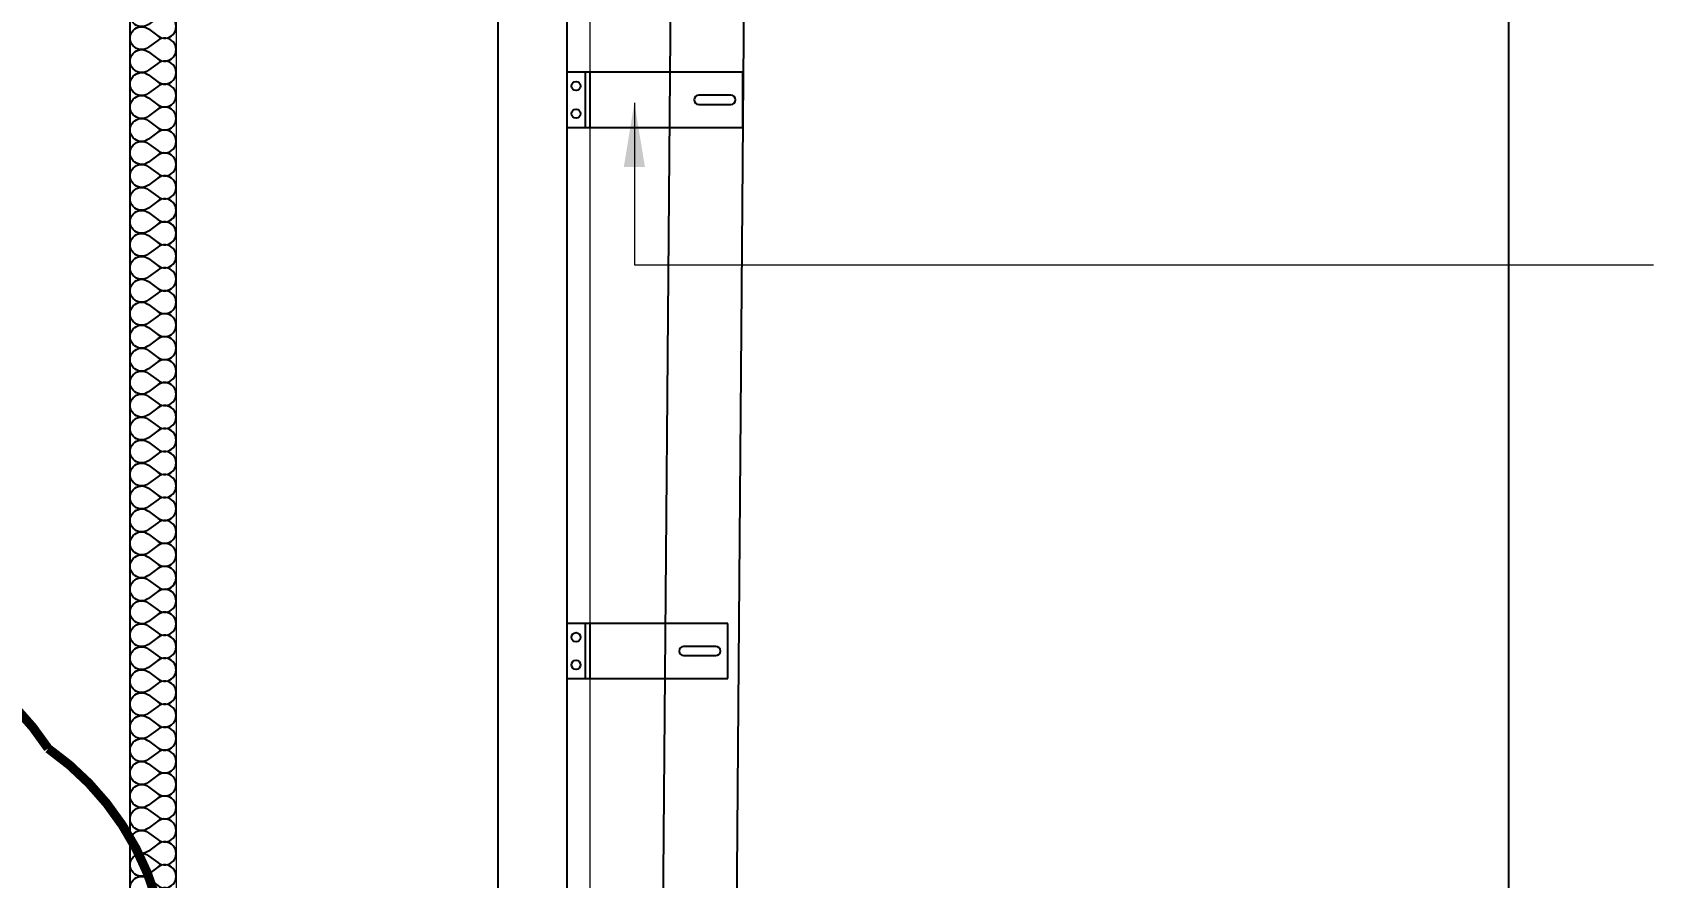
# Model space of a CAD drawing. Header units: millimetres. Extents: x 204328 to 274136, y -196910 to -178068.
# Drawn here: x 266160 to 267924, y -183328 to -182408 of the extents above; entities that cross this region are included whole.
import ezdxf

# ---------------------------------------------------------------- set-up
doc = ezdxf.new("R2010")
doc.units = ezdxf.units.MM
doc.linetypes.add('CEN', pattern=[62, 60, -1, 0, -1])
doc.layers.get('Defpoints').update_dxf_attribs({"color": 140})
for name, color, linetype, lineweight in [('A-AXIS-LINE', 1, 'CEN', 15), ('A-DIMS', 7, 'Continuous', 25), ('A-ELEV-LIN2', 7, 'Continuous', 25), ('A-WAXM-PANL', 6, 'Continuous', 20)]:
    doc.layers.add(name, color=color, linetype=linetype, lineweight=lineweight)
for name, color, linetype in [('HAT', 8, 'Continuous'), ('OHD Frame', 2, 'Continuous'), ('OHD Track', 4, 'Continuous')]:
    doc.layers.add(name, color=color, linetype=linetype)
doc.layers.add('REV-202205', color=20, linetype='Continuous', lineweight=25, plot=False)
doc.styles.add('HY울릉도L', font='')
doc.styles.add('돋움', font='')
doc.styles.get('HY울릉도L').set_extended_font_data('Dotum')
doc.styles.get('돋움').set_extended_font_data('Dotum')
doc.dimstyles.new('CDIM', dxfattribs={"dimtxt": 3, "dimasz": 1.5, "dimexe": 2, "dimexo": 1, "dimgap": 1, "dimtad": 1, "dimdec": 0, "dimrnd": 0.5, "dimzin": 0, "dimdsep": 32, "dimlunit": 6, "dimtxsty": 'HY울릉도L', "dimblk1": '_CIDOT', "dimblk2": '_CIDOT', "dimsah": 1, "dimcen": 5.5, "dimclrd": 2, "dimclre": 2, "dimclrt": 7, "dimadec": 0, "dimazin": 0, "dimtfac": 1, "dimtdec": 0, "dimtix": 1, "dimtmove": 2, "dimatfit": 1, "dimldrblk": '_CIDOT', "dimfxl": 1, "dimtolj": 1, "dimtzin": 0, "dimlwd": -1, "dimarcsym": 0})
doc.dimstyles.new('ISO-25', dxfattribs={"dimtxt": 2.5, "dimasz": 2.5, "dimexe": 1.25, "dimexo": 0.625, "dimtad": 1, "dimdsep": 46, "dimtxsty": 'Standard', "dimcen": 2.5, "dimadec": 0, "dimazin": 0, "dimtfac": 1, "dimtmove": 0, "dimatfit": 3, "dimfxl": 1, "dimarcsym": 0})

# ---------------------------------------------------------------- blocks, each defined once
blk = doc.blocks.new('OHD1')
at = {"color": 0}
for p, q in [((224536.2, -124003.3), (224344.8, -124003.3)), ((224344.8, -124003.3), (224344.8, -124063.3)), ((224364.8, -124003.3), (224364.8, -124063.3)), ((224369.8, -124003.3), (224369.8, -124063.3)), ((224536.2, -124063.3), (224536.2, -124003.3)), ((224523.2, -124028.3), (224488.2, -124028.3)), ((224488.2, -124038.3), (224523.2, -124038.3)), ((224344.8, -124063.3), (224536.2, -124063.3)), ((224519.8, -124603.3), (224344.8, -124603.3)), ((224344.8, -124603.3), (224344.8, -124663.3)), ((224364.8, -124603.3), (224364.8, -124663.3)), ((224369.8, -124603.3), (224369.8, -124663.3)), ((224519.8, -124663.3), (224519.8, -124603.3)), ((224506.8, -124628.3), (224471.8, -124628.3)), ((224471.8, -124638.3), (224506.8, -124638.3)), ((224344.8, -124663.3), (224519.8, -124663.3))]:
    blk.add_line(p, q, dxfattribs=at)
for centre in [(224354.7, -124018.3), (224354.7, -124048.3), (224354.7, -124618.3), (224354.7, -124648.3)]:
    blk.add_circle(centre, 5, dxfattribs=at)
for centre, start, end in [((224488.2, -124033.3), 90, 270), ((224523.2, -124033.3), 270, 90), ((224471.8, -124633.3), 90, 270), ((224506.8, -124633.3), 270, 90)]:
    blk.add_arc(centre, 5, start, end, dxfattribs=at)
at = {"layer": 'OHD Frame', "color": 1}
for p, q in [((224269.6, -122329.8), (224269.6, -130379.8)), ((224344.8, -122329.8), (224344.8, -130379.8))]:
    blk.add_line(p, q, dxfattribs=at)
at = {"layer": 'OHD Track'}
for p, q in [((224404.8, -130379.8), (224464.8, -123061.7)), ((224484.8, -130380.5), (224544.8, -123062.4))]:
    blk.add_line(p, q, dxfattribs=at)
blk = doc.blocks.new('_CIDOT')
at = {"color": 0, "linetype": 'ByBlock'}
blk.add_line((2, 0), (-1, 0), dxfattribs=at)
at = {"color": 0, "linetype": 'ByBlock', "const_width": 0.5}
blk.add_lwpolyline([(-0.25, 0, 1), (0.25, 0, 1)], format="xyb", close=True, dxfattribs=at)
blk = doc.blocks.new('*D46')
at = {"layer": 'A-DIMS', "lineweight": -2, "transparency": 16777216}
for p, q in [((266231.3, -180777.8), (264903.5, -180777.8)), ((266082.6, -183827.8), (264903.5, -183827.8))]:
    blk.add_line(p, q, dxfattribs=at)
at = {"layer": 'A-DIMS', "transparency": 16777216}
blk.add_line((264973.5, -180830.3), (264973.5, -183775.3), dxfattribs=at)
at = {"layer": 'Defpoints', "color": 0, "transparency": 16777216}
for p in [(266266.3, -180777.8, 0), (264973.5, -183827.8), (266117.6, -183827.8, 0)]:
    blk.add_point(p, dxfattribs=at)
at = {"layer": 'A-DIMS', "transparency": 16777216, "xscale": 52.5, "yscale": 52.5, "zscale": 52.5}
for p, rotation in [((264973.5, -180777.8), 90), ((264973.5, -183827.8), 270)]:
    blk.add_blockref('_CIDOT', p, dxfattribs=dict(at, rotation=rotation))
at = {"layer": 'A-DIMS', "color": 3, "transparency": 16777216, "insert": (264823.5, -182302.8), "char_height": 105, "attachment_point": 5, "rotation": 90, "style": '돋움'}
blk.add_mtext('\\A1;HEAD ROOM ="3,050"', dxfattribs=at)
blk = doc.blocks.new('단열재(PANEL)')
at = {"layer": 'HAT'}
blk.add_lwpolyline([(0, 0, 0.618034), (-40, 20), (-60, 5, -2), (-60, 45), (-40, 30, 2), (-40, 70), (-60, 55, -2), (-60, 95), (-40, 80, 2), (-40, 120), (-60, 105, -2), (-60, 145), (-40, 130, 2), (-40, 170), (-60, 155, -2), (-60, 195), (-40, 180, 2), (-40, 220), (-60, 205, -2), (-60, 245), (-40, 230, 2), (-40, 270), (-60, 255, -2), (-60, 295), (-40, 280, 2), (-40, 320), (-60, 305, -2), (-60, 345), (-40, 330, 2), (-40, 370), (-60, 355, -2), (-60, 395), (-40, 380, 2), (-40, 420), (-60, 405, -2), (-60, 445), (-40, 430, 2), (-40, 470), (-60, 455, -2), (-60, 495), (-40, 480, 2), (-40, 520), (-60, 505, -2), (-60, 545), (-40, 530, 2), (-40, 570), (-60, 555, -2), (-60, 595), (-40, 580, 2), (-40, 620), (-60, 605, -2), (-60, 645), (-40, 630, 2), (-40, 670), (-60, 655, -2), (-60, 695), (-40, 680, 2), (-40, 720), (-60, 705, -2), (-60, 745), (-40, 730, 2), (-40, 770), (-60, 755, -2), (-60, 795), (-40, 780, 2), (-40, 820), (-60, 805, -2), (-60, 845), (-40, 830, 0.509758), (-1.3, 841.9, 0.509758)], format="xyb", dxfattribs=at)

msp = doc.modelspace()

# ---------------------------------------------------------------- linework, layer by layer
at = {"layer": 'A-AXIS-LINE', "ltscale": 1000}
msp.add_line((266766.3, -178638.7), (266766.3, -190538.4), dxfattribs=at)
at = {"layer": 'A-ELEV-LIN2'}
for p, q in [((266266.3, -188827.8), (266266.3, -180277.8)), ((267766.3, -188827.8), (267766.3, -180277.8))]:
    msp.add_line(p, q, dxfattribs=at)
at = {"layer": 'A-WAXM-PANL'}
msp.add_lwpolyline([(266316.3, -180277.8), (266316.3, -183777.8), (266741.6, -183777.8), (266741.6, -183827.8), (266266.3, -183827.8), (266266.3, -180277.8)], dxfattribs=at)
at = {"layer": 'REV-202205', "const_width": 10}
msp.add_lwpolyline([(264185.8, -183696.1, 0.520567), (264685.8, -183696.1, 0.520567), (265185.8, -183696.1, 0.520567), (265685.8, -183696.1, 0.520567), (266177.1, -183687.4, 0.520567), (266177.1, -183187.4, 0.520567), (265693, -183171.5, 0.520567), (265193, -183171.5, 0.520567), (264693, -183171.5, 0.520567), (264193, -183171.5, 0.520567)], format="xyb", close=True, dxfattribs=at)

# ---------------------------------------------------------------- block references
msp.add_blockref('OHD1', (42396.7, -58448))
at = {"xscale": 0.5, "yscale": 0.5, "zscale": 0.5}
for p in [(266316.3, -182626.6), (266316.3, -183026.6), (266316.3, -183426.6)]:
    msp.add_blockref('단열재(PANEL)', p, dxfattribs=at)

# ---------------------------------------------------------------- dimensions: what is measured, and where the dimension line sits
at = {"layer": 'A-DIMS'}
dim = msp.add_linear_dim(base=(264973.5, -183827.8, 0), p1=(266266.3, -180777.8), p2=(266117.6, -183827.8, 0), angle=270, text='HEAD ROOM ="<>"', dimstyle='CDIM', override={"dimscale": 35, "dimtxsty": '돋움', "dimclrd": 256, "dimclre": 256, "dimclrt": 3}, dxfattribs=at)
dim.commit()
dim.dimension.update_dxf_attribs({"geometry": '*D46', "text_midpoint": (264823.5, -182302.8, 0), "dimtype": 160})

# ---------------------------------------------------------------- leaders
msp.add_leader([(266814.9, -182484.4), (266814.9, -182660.9), (267923.8, -182660.9)], dimstyle='ISO-25', override={"dimasz": 70, "dimtad": 0, "dimclrd": 1, "dimlwd": 9})

doc.saveas('drawing.dxf')
